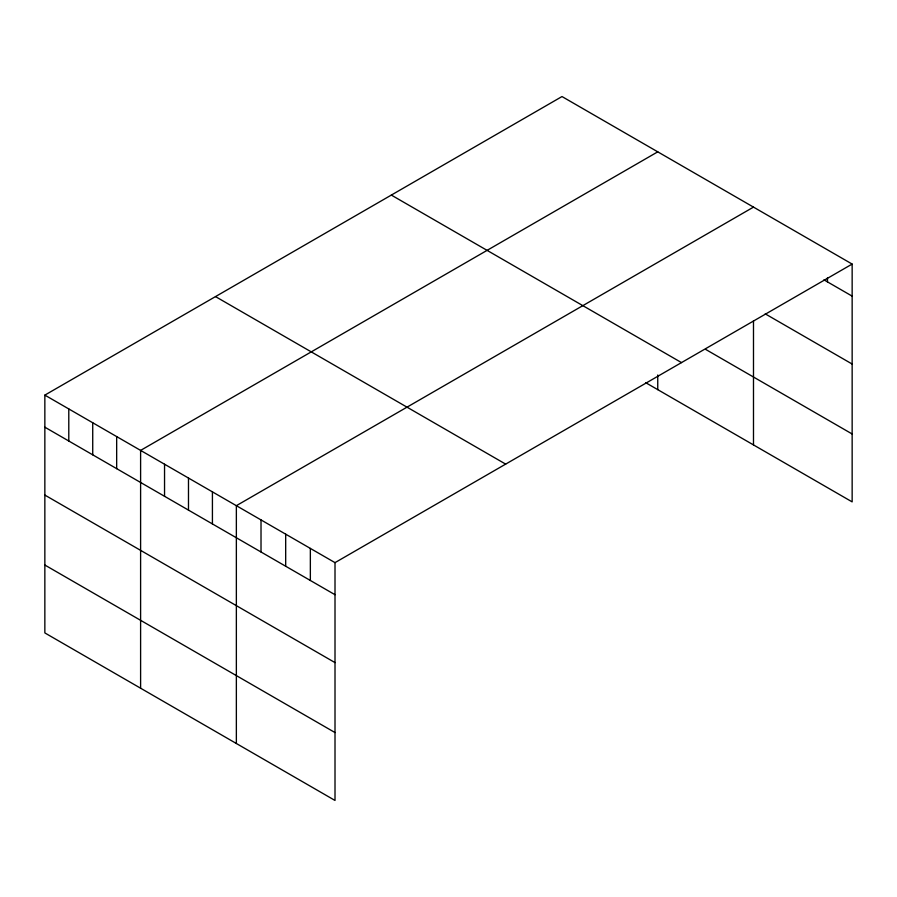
<?xml version="1.0" encoding="UTF-8"?>
<svg xmlns="http://www.w3.org/2000/svg" width="897" height="897" viewBox="0 0 897 897"><rect width="100%" height="100%" fill="white"/><g stroke="black" fill="none" stroke-linecap="round" stroke-linejoin="round"><path stroke-width="1.35" d="M44.85 395.117L335.007 562.643L335.007 800.449L44.85 632.923L44.85 395.117L561.993 96.551L852.15 264.077L852.15 501.883L645.773 382.727M657.748 151.84L140.605 450.406L140.605 688.201M753.491 207.117L236.36 505.684L236.36 743.49M335.007 562.643L852.15 264.077M823.962 279.864L852.15 296.133M765.242 313.86L852.15 364.036M705.614 349.382L852.15 433.98M391.339 195.086L681.496 362.601M215.504 296.593L505.661 464.119M44.85 427.185L335.007 594.711M44.85 495.077L335.007 662.603M44.85 565.032L335.007 732.557M827.483 277.722L827.483 281.893M753.491 320.79L753.491 444.923M657.748 374.991L657.748 389.634M310.351 548.403L310.351 580.471M285.683 534.163L285.683 566.231M261.016 519.924L261.016 551.991M212.421 491.87L212.421 523.926M188.482 478.045L188.482 510.101M164.543 464.22L164.543 496.288M116.666 436.581L116.666 468.649M92.727 422.767L92.727 454.824M68.789 408.942L68.789 440.999"/></g></svg>
